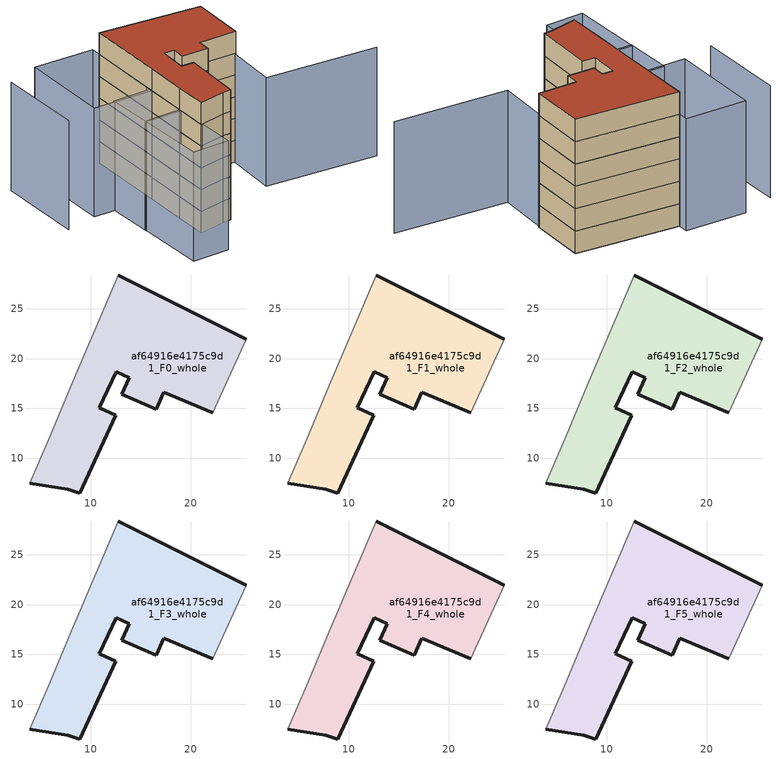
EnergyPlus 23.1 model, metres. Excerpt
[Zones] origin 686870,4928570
af64916e4175c9d1_F0_whole
 floor ground (EU_floor_Construction): 22.24,14.54 25.56,21.94 12.73,28.38 8.19,17.65 5.76,11.92 3.89,7.51 7.67,6.88 8.86,6.51 12.48,14.29 10.83,15.06 12.53,18.68 13.85,18.06 13.09,16.42 16.55,14.89 17.32,16.63 z0
 wall outside (EU_wall_Construction): 12.73,28.38 25.56,21.94 / 22.24,14.54 17.32,16.63 16.55,14.89 13.09,16.42 13.85,18.06 12.53,18.68 10.83,15.06 12.48,14.29 8.86,6.51 7.67,6.88 3.89,7.51 z0:3
 wall adiabatic (EU_wall_Construction): 25.56,21.94 22.24,14.54 / 3.89,7.51 5.76,11.92 8.19,17.65 12.73,28.38 z0:3
af64916e4175c9d1_F1_whole
 floor to af64916e4175c9d1_F0_whole (EU_floor_Construction): 22.24,14.54 25.56,21.94 12.73,28.38 8.19,17.65 5.76,11.92 3.89,7.51 7.67,6.88 8.86,6.51 12.48,14.29 10.83,15.06 12.53,18.68 13.85,18.06 13.09,16.42 16.55,14.89 17.32,16.63 z3
 wall outside (EU_wall_Construction): 12.73,28.38 25.56,21.94 / 22.24,14.54 17.32,16.63 16.55,14.89 13.09,16.42 13.85,18.06 12.53,18.68 10.83,15.06 12.48,14.29 8.86,6.51 7.67,6.88 3.89,7.51 z3:6
 wall adiabatic (EU_wall_Construction): 25.56,21.94 22.24,14.54 / 3.89,7.51 5.76,11.92 8.19,17.65 12.73,28.38 z3:6
af64916e4175c9d1_F2_whole
 floor to af64916e4175c9d1_F1_whole (EU_floor_Construction): 22.24,14.54 25.56,21.94 12.73,28.38 8.19,17.65 5.76,11.92 3.89,7.51 7.67,6.88 8.86,6.51 12.48,14.29 10.83,15.06 12.53,18.68 13.85,18.06 13.09,16.42 16.55,14.89 17.32,16.63 z6
 wall outside (EU_wall_Construction): 12.73,28.38 25.56,21.94 / 22.24,14.54 17.32,16.63 16.55,14.89 13.09,16.42 13.85,18.06 12.53,18.68 10.83,15.06 12.48,14.29 8.86,6.51 7.67,6.88 3.89,7.51 z6:9
 wall adiabatic (EU_wall_Construction): 25.56,21.94 22.24,14.54 / 3.89,7.51 5.76,11.92 8.19,17.65 12.73,28.38 z6:9
af64916e4175c9d1_F3_whole
 floor to af64916e4175c9d1_F2_whole (EU_floor_Construction): 22.24,14.54 25.56,21.94 12.73,28.38 8.19,17.65 5.76,11.92 3.89,7.51 7.67,6.88 8.86,6.51 12.48,14.29 10.83,15.06 12.53,18.68 13.85,18.06 13.09,16.42 16.55,14.89 17.32,16.63 z9
 wall outside (EU_wall_Construction): 12.73,28.38 25.56,21.94 / 22.24,14.54 17.32,16.63 16.55,14.89 13.09,16.42 13.85,18.06 12.53,18.68 10.83,15.06 12.48,14.29 8.86,6.51 7.67,6.88 3.89,7.51 z9:12
 wall adiabatic (EU_wall_Construction): 25.56,21.94 22.24,14.54 / 3.89,7.51 5.76,11.92 8.19,17.65 12.73,28.38 z9:12
af64916e4175c9d1_F4_whole
 floor to af64916e4175c9d1_F3_whole (EU_floor_Construction): 22.24,14.54 25.56,21.94 12.73,28.38 8.19,17.65 5.76,11.92 3.89,7.51 7.67,6.88 8.86,6.51 12.48,14.29 10.83,15.06 12.53,18.68 13.85,18.06 13.09,16.42 16.55,14.89 17.32,16.63 z12
 wall outside (EU_wall_Construction): 12.73,28.38 25.56,21.94 / 22.24,14.54 17.32,16.63 16.55,14.89 13.09,16.42 13.85,18.06 12.53,18.68 10.83,15.06 12.48,14.29 8.86,6.51 7.67,6.88 3.89,7.51 z12:15
 wall adiabatic (EU_wall_Construction): 25.56,21.94 22.24,14.54 / 3.89,7.51 5.76,11.92 8.19,17.65 12.73,28.38 z12:15
af64916e4175c9d1_F5_whole
 floor to af64916e4175c9d1_F4_whole (EU_floor_Construction): 22.24,14.54 25.56,21.94 12.73,28.38 8.19,17.65 5.76,11.92 3.89,7.51 7.67,6.88 8.86,6.51 12.48,14.29 10.83,15.06 12.53,18.68 13.85,18.06 13.09,16.42 16.55,14.89 17.32,16.63 z15
 wall outside (EU_wall_Construction): 12.73,28.38 25.56,21.94 / 22.24,14.54 17.32,16.63 16.55,14.89 13.09,16.42 13.85,18.06 12.53,18.68 10.83,15.06 12.48,14.29 8.86,6.51 7.67,6.88 3.89,7.51 z15:18
 wall adiabatic (EU_wall_Construction): 25.56,21.94 22.24,14.54 / 3.89,7.51 5.76,11.92 8.19,17.65 12.73,28.38 z15:18
 roof outside (EU_roof_Construction): 25.56,21.94 22.24,14.54 17.32,16.63 16.55,14.89 13.09,16.42 13.85,18.06 12.53,18.68 10.83,15.06 12.48,14.29 8.86,6.51 7.67,6.88 3.89,7.51 5.76,11.92 8.19,17.65 12.73,28.38 z18
shading: 0.58,33.3 -4.23,21.66 / 33.07,0.99 18.79,7.85 / 18.79,7.85 25.56,21.94 / -2.84,4.24 0.86,13.82 / 0.86,13.82 5.76,11.92 / 5.76,11.92 2.06,2.35 / 2.06,2.35 -2.84,4.24 / 0.78,13.61 3.23,19.95 / 3.23,19.95 8.31,17.99 / 8.31,17.99 5.86,11.65 / 5.86,11.65 0.78,13.61 / 13.29,29.72 8.19,17.65 / 8.19,17.65 0.35,20.97 / 0.35,20.97 5.45,33.04 / 5.45,33.04 13.29,29.72 z0:15
[Building]
EU S2 Campaign: North Axis=0; Terrain=City; Solar Distribution=FullExterior
[Site:Location]
Bologna: Latitude=44.5; Longitude=11.25; Time Zone=1; Elevation=37
[SizingPeriod:WeatherFileDays]
AnnualSizingPeriod: Begin Month=1; Begin Day of Month=1; End Month=12; End Day of Month=31; Day of Week for Start Day=Monday; Use Weather File Daylight Saving Period=No; Use Weather File Rain and Snow Indicators=No
[MATERIAL]
EU_InternalMass_Material: Roughness=MediumRough; Thickness=0.1; Conductivity=1; Density=1800; Specific Heat=900; Thermal Absorptance=0.9; Solar Absorptance=0.7; Visible Absorptance=0.7
[MATERIAL:NOMASS] Roughness=MediumRough; Thermal Absorptance=0.9; Solar Absorptance=0.7; Visible Absorptance=0.7
Name | Thermal Resistance
EU_wall_NoMass | 0.905828
EU_roof_NoMass | 0.37593
EU_floor_NoMass | 0.67114
[CONSTRUCTION]
EU_wall_Construction: EU_wall_NoMass
EU_roof_Construction: EU_roof_NoMass
EU_floor_Construction: EU_floor_NoMass
EU_InternalMass_Construction: EU_InternalMass_Material
[ZONE] Type=1; Multiplier=1; Ceiling Height=autocalculate; Floor Area=autocalculate; Part of Total Floor Area=Yes
Name | Volume
af64916e4175c9d1_F0_whole | 568.261
af64916e4175c9d1_F1_whole; af64916e4175c9d1_F2_whole; af64916e4175c9d1_F3_whole; af64916e4175c9d1_F4_whole; af64916e4175c9d1_F5_whole | 568.263
[INTERNALMASS] Construction=EU_InternalMass_Construction; Surface Area=189.421
Name | Zone or ZoneList
af64916e4175c9d1_F0_whole_EU_InternalMass | af64916e4175c9d1_F0_whole
af64916e4175c9d1_F1_whole_EU_InternalMass | af64916e4175c9d1_F1_whole
af64916e4175c9d1_F2_whole_EU_InternalMass | af64916e4175c9d1_F2_whole
af64916e4175c9d1_F3_whole_EU_InternalMass | af64916e4175c9d1_F3_whole
af64916e4175c9d1_F4_whole_EU_InternalMass | af64916e4175c9d1_F4_whole
af64916e4175c9d1_F5_whole_EU_InternalMass | af64916e4175c9d1_F5_whole
[OTHEREQUIPMENT] Fuel Type=Electricity; Design Level Calculation Method=Watts/Area; Power per Zone Floor Area=1; Fraction Latent=0; Fraction Radiant=0; Fraction Lost=0; Carbon Dioxide Generation Rate=0; EndUse Subcategory=EU_Step8_InternalGains
Name | Zone or ZoneList or Space or SpaceList | Schedule
EU_Step8_InternalGain_af64916e4175c9d1_F0_whole_f000 | af64916e4175c9d1_F0_whole | EU_Step8_GainSchedule_af64916e4175c9d1_F0_whole_f000
EU_Step8_InternalGain_af64916e4175c9d1_F1_whole_f000 | af64916e4175c9d1_F1_whole | EU_Step8_GainSchedule_af64916e4175c9d1_F1_whole_f000
EU_Step8_InternalGain_af64916e4175c9d1_F2_whole_f000 | af64916e4175c9d1_F2_whole | EU_Step8_GainSchedule_af64916e4175c9d1_F2_whole_f000
EU_Step8_InternalGain_af64916e4175c9d1_F3_whole_f000 | af64916e4175c9d1_F3_whole | EU_Step8_GainSchedule_af64916e4175c9d1_F3_whole_f000
EU_Step8_InternalGain_af64916e4175c9d1_F4_whole_f000 | af64916e4175c9d1_F4_whole | EU_Step8_GainSchedule_af64916e4175c9d1_F4_whole_f000
EU_Step8_InternalGain_af64916e4175c9d1_F5_whole_f000 | af64916e4175c9d1_F5_whole | EU_Step8_GainSchedule_af64916e4175c9d1_F5_whole_f000
[ZONEVENTILATION:DESIGNFLOWRATE] Schedule=EU_AlwaysOn; Design Flow Rate Calculation Method=AirChanges/Hour; Air Changes per Hour=0.73129; Ventilation Type=Natural; Fan Pressure Rise=0; Fan Total Efficiency=1; Constant Term Coefficient=1; Temperature Term Coefficient=0; Velocity Term Coefficient=0; Velocity Squared Term Coefficient=0; Minimum Indoor Temperature=-100; Maximum Indoor Temperature=100; Delta Temperature=-100; Minimum Outdoor Temperature=-100; Maximum Outdoor Temperature=100; Maximum Wind Speed=40
Name | Zone or ZoneList or Space or SpaceList
EU_ConstantAir_af64916e4175c9d1_F0_whole | af64916e4175c9d1_F0_whole
EU_ConstantAir_af64916e4175c9d1_F1_whole | af64916e4175c9d1_F1_whole
EU_ConstantAir_af64916e4175c9d1_F2_whole | af64916e4175c9d1_F2_whole
EU_ConstantAir_af64916e4175c9d1_F3_whole | af64916e4175c9d1_F3_whole
EU_ConstantAir_af64916e4175c9d1_F4_whole | af64916e4175c9d1_F4_whole
EU_ConstantAir_af64916e4175c9d1_F5_whole | af64916e4175c9d1_F5_whole
[HVACTEMPLATE:THERMOSTAT] Constant Heating Setpoint=20; Constant Cooling Setpoint=50
EU_HeatOnly_af64916e4175c9d1_F0_whole; EU_HeatOnly_af64916e4175c9d1_F1_whole; EU_HeatOnly_af64916e4175c9d1_F2_whole; EU_HeatOnly_af64916e4175c9d1_F3_whole; EU_HeatOnly_af64916e4175c9d1_F4_whole; EU_HeatOnly_af64916e4175c9d1_F5_whole
[HVACTEMPLATE:ZONE:IDEALLOADSAIRSYSTEM] System Availability Schedule=EU_AlwaysOn; Maximum Heating Supply Air Temperature=50; Minimum Cooling Supply Air Temperature=13; Maximum Heating Supply Air Humidity Ratio=0.0156; Minimum Cooling Supply Air Humidity Ratio=0.0077; Heating Limit=NoLimit; Cooling Limit=NoLimit; Heating Availability Schedule=EU_AlwaysOn; Cooling Availability Schedule=EU_CoolingOff; Dehumidification Control Type=ConstantSensibleHeatRatio; Cooling Sensible Heat Ratio=0.7; Dehumidification Setpoint=60; Humidification Control Type=None; Humidification Setpoint=30; Outdoor Air Method=None; Outdoor Air Flow Rate per Person=0.00944; Outdoor Air Flow Rate per Zone Floor Area=0; Outdoor Air Flow Rate per Zone=0; Demand Controlled Ventilation Type=None; Outdoor Air Economizer Type=NoEconomizer; Heat Recovery Type=None; Sensible Heat Recovery Effectiveness=0.7; Latent Heat Recovery Effectiveness=0.65
Name | Template Thermostat
af64916e4175c9d1_F0_whole | EU_HeatOnly_af64916e4175c9d1_F0_whole
af64916e4175c9d1_F1_whole | EU_HeatOnly_af64916e4175c9d1_F1_whole
af64916e4175c9d1_F2_whole | EU_HeatOnly_af64916e4175c9d1_F2_whole
af64916e4175c9d1_F3_whole | EU_HeatOnly_af64916e4175c9d1_F3_whole
af64916e4175c9d1_F4_whole | EU_HeatOnly_af64916e4175c9d1_F4_whole
af64916e4175c9d1_F5_whole | EU_HeatOnly_af64916e4175c9d1_F5_whole
[SIZING:ZONE] Zone Cooling Design Supply Air Temperature Input Method=SupplyAirTemperature; Zone Cooling Design Supply Air Temperature=13; Zone Heating Design Supply Air Temperature Input Method=SupplyAirTemperature; Zone Heating Design Supply Air Temperature=50; Zone Cooling Design Supply Air Humidity Ratio=0.008; Zone Heating Design Supply Air Humidity Ratio=0.008; Cooling Design Air Flow Method=DesignDay; Cooling Design Air Flow Rate=0; Cooling Minimum Air Flow per Zone Floor Area=0.000762; Cooling Minimum Air Flow=0; Cooling Minimum Air Flow Fraction=0.2; Heating Design Air Flow Method=DesignDay; Heating Design Air Flow Rate=0; Heating Maximum Air Flow per Zone Floor Area=0.002032; Heating Maximum Air Flow=0.141576; Heating Maximum Air Flow Fraction=0.3; Account for Dedicated Outdoor Air System=No; Dedicated Outdoor Air System Control Strategy=NeutralSupplyAir; Dedicated Outdoor Air Low Setpoint Temperature for Design=autosize; Dedicated Outdoor Air High Setpoint Temperature for Design=autosize; Zone Load Sizing Method=Sensible Load Only No Latent Load; Zone Latent Cooling Design Supply Air Humidity Ratio Input Method=HumidityRatioDifference; Zone Cooling Design Supply Air Humidity Ratio Difference=0.005; Zone Latent Heating Design Supply Air Humidity Ratio Input Method=HumidityRatioDifference; Zone Humidification Design Supply Air Humidity Ratio Difference=0.005
af64916e4175c9d1_F0_whole; af64916e4175c9d1_F1_whole; af64916e4175c9d1_F2_whole; af64916e4175c9d1_F3_whole; af64916e4175c9d1_F4_whole; af64916e4175c9d1_F5_whole
[SCHEDULE:CONSTANT]
Name | Hourly Value
EU_AlwaysOn | 1
EU_CoolingOff | 0
[SCHEDULE:FILE] Column Number=1; Rows to Skip at Top=0; Number of Hours of Data=8760; Column Separator=Comma; Interpolate to Timestep=No; Minutes per Item=60; Adjust Schedule for Daylight Savings=Yes
Name | File
EU_Step8_GainSchedule_af64916e4175c9d1_F0_whole_f000 | ../../schedules/af64916e4175c9d1/af64916e4175c9d1_F0_whole_f000_gain.csv
EU_Step8_GainSchedule_af64916e4175c9d1_F1_whole_f000 | ../../schedules/af64916e4175c9d1/af64916e4175c9d1_F1_whole_f000_gain.csv
EU_Step8_GainSchedule_af64916e4175c9d1_F2_whole_f000 | ../../schedules/af64916e4175c9d1/af64916e4175c9d1_F2_whole_f000_gain.csv
EU_Step8_GainSchedule_af64916e4175c9d1_F3_whole_f000 | ../../schedules/af64916e4175c9d1/af64916e4175c9d1_F3_whole_f000_gain.csv
EU_Step8_GainSchedule_af64916e4175c9d1_F4_whole_f000 | ../../schedules/af64916e4175c9d1/af64916e4175c9d1_F4_whole_f000_gain.csv
EU_Step8_GainSchedule_af64916e4175c9d1_F5_whole_f000 | ../../schedules/af64916e4175c9d1/af64916e4175c9d1_F5_whole_f000_gain.csv
